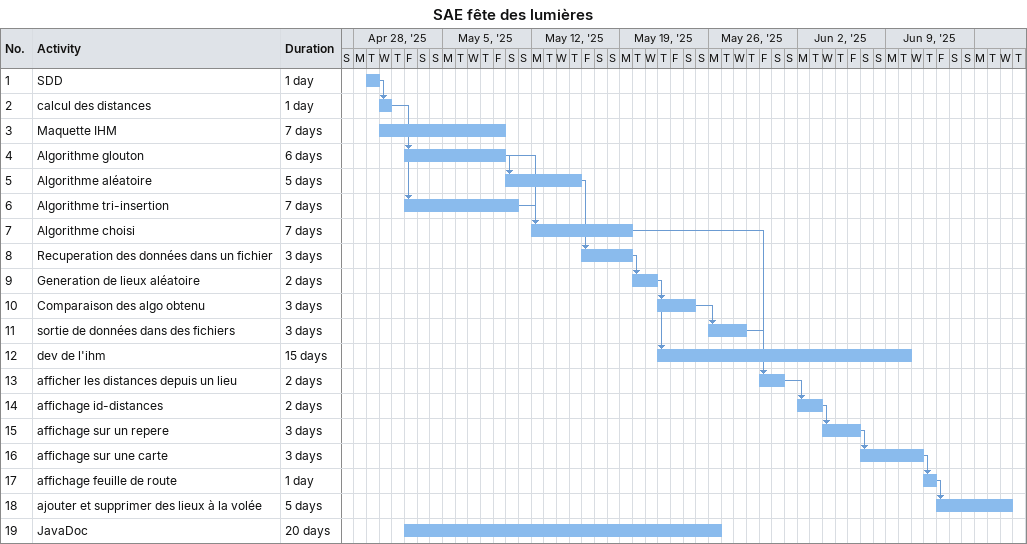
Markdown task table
SAE fête des lumières

| ID | Task | Duration | Start | Finish | Predecessors |
|---|---|---|---|---|---|
| 1 | SDD | 1d | 2025-04-29 | 2025-04-29 |  |
| 2 | calcul des distances | 1d | 2025-04-30 | 2025-04-30 | 1 |
| 3 | Maquette IHM | 7d | 2025-04-30 | 2025-05-09 |  |
| 4 | Algorithme glouton | 6d | 2025-05-02 | 2025-05-09 | 2 |
| 5 | Algorithme aléatoire | 5d | 2025-05-10 | 2025-05-15 | 4 |
| 6 | Algorithme tri-insertion | 7d | 2025-05-02 | 2025-05-10 | 2 |
| 7 | Algorithme choisi | 7d | 2025-05-12 | 2025-05-19 | 4, 6 |
| 8 | Recuperation des données dans un fichier | 3d | 2025-05-16 | 2025-05-19 | 5 |
| 9 | Generation de lieux aléatoire | 2d | 2025-05-20 | 2025-05-21 | 8 |
| 10 | Comparaison des algo obtenu | 3d | 2025-05-22 | 2025-05-24 | 9 |
| 11 | sortie de données dans des fichiers | 3d | 2025-05-26 | 2025-05-28 | 10 |
| 12 | dev de l'ihm | 15d | 2025-05-22 | 2025-06-10 | 9 |
| 13 | afficher les distances depuis un lieu | 2d | 2025-05-30 | 2025-05-31 | 7, 11 |
| 14 | affichage id-distances | 2d | 2025-06-02 | 2025-06-03 | 13 |
| 15 | affichage sur un repere | 3d | 2025-06-04 | 2025-06-06 | 14 |
| 16 | affichage sur une carte | 3d | 2025-06-07 | 2025-06-11 | 15 |
| 17 | affichage feuille de route | 1d | 2025-06-12 | 2025-06-12 | 16 |
| 18 | ajouter et supprimer des lieux à la volée | 5d | 2025-06-13 | 2025-06-18 | 17 |
| 19 | JavaDoc | 20d | 2025-05-02 | 2025-05-26 |  |
